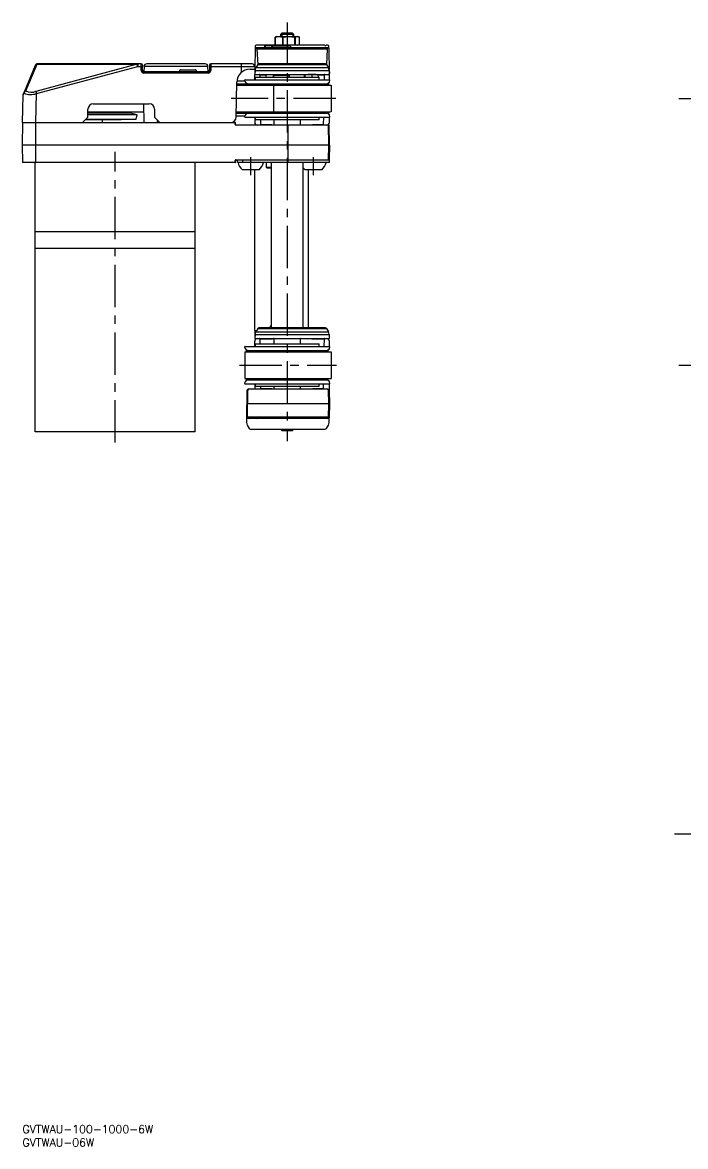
# Model space of a CAD drawing. Extents: x 0 to 1486, y -8 to 414.
# Drawn here: x 0 to 248.5, y -8 to 413.5 of the extents above; entities that cross this region are included whole.
import ezdxf

# ---------------------------------------------------------------- set-up
doc = ezdxf.new("R2010")
doc.units = 0
doc.header["$LTSCALE"] = 0.5
doc.linetypes.add('CENTER', pattern=[50.8, 31.75, -6.35, 6.35, -6.35])
for name, color, linetype in [('MSM_CENTER', 1, 'CENTER'), ('MSM_CONTINUOUS', 7, 'CONTINUOUS'), ('MSM_NARROW', 5, 'CONTINUOUS'), ('MSM_PART_NUMBER', 7, 'CONTINUOUS')]:
    doc.layers.add(name, color=color, linetype=linetype)
doc.styles.get("Standard").update_dxf_attribs({"font": 'txt.shx', "height": 3, "bigfont": 'bigfont.shx'})

msp = doc.modelspace()

# ---------------------------------------------------------------- linework, layer by layer
at = {"layer": 'MSM_CENTER'}
for p, q in [((99.23, 413.5), (99.23, 256.5)), ((117.43, 385), (78.19, 385)), ((246, 385), (1286.4, 385)), ((34.7, 256), (34.7, 365)), ((85.53, 356.25), (85.53, 363)), ((109.03, 356.25), (109.03, 363)), ((81.33, 285), (117.73, 285)), ((246, 285), (1286.4, 285)), ((244.3, 109.2), (283.7, 109.2))]:
    msp.add_line(p, q, dxfattribs=at)
at = {"layer": 'MSM_CONTINUOUS'}
for p, q in [((97.23, 409.5), (96.73, 409)), ((96.73, 409), (96.73, 408.2)), ((101.73, 409), (96.73, 409)), ((101.23, 409.5), (97.23, 409.5)), ((101.73, 409), (101.23, 409.5)), ((101.73, 408.2), (101.73, 409)), ((113.28, 405), (87.7, 405)), ((90.83, 404.2), (90.83, 405)), ((91.03, 404.2), (91.03, 404.8)), ((97.03, 404.8), (91.03, 404.8)), ((93.91, 404.75), (100.16, 404.75)), ((95.23, 408.2), (94.68, 408.04)), ((94.69, 408.04), (94.68, 408.04)), ((94.68, 405.16), (94.68, 408.04)), ((95.23, 405), (94.68, 405.16)), ((94.69, 405.16), (94.68, 405.16)), ((94.69, 408.04), (96.12, 408.2)), ((94.69, 408.04), (94.69, 405.16)), ((94.69, 405.16), (96.12, 405)), ((95.23, 408.2), (103.23, 408.2)), ((96.12, 408.2), (97.54, 408.04)), ((96.12, 405), (97.54, 405.16)), ((97.03, 404.8), (97.03, 404.75)), ((97.54, 405.16), (97.54, 408.04)), ((97.6, 408.04), (97.54, 408.04)), ((97.6, 405.16), (97.54, 405.16)), ((97.6, 408.04), (99.85, 408.2)), ((97.6, 408.04), (97.6, 405.16)), ((97.6, 405.16), (99.85, 405)), ((99.85, 408.2), (102.09, 408.04)), ((99.85, 405), (102.09, 405.16)), ((102.09, 405.16), (102.09, 408.04)), ((102.14, 408.04), (102.09, 408.04)), ((102.14, 405.16), (102.09, 405.16)), ((102.14, 408.04), (102.96, 408.2)), ((102.14, 408.04), (102.14, 405.16)), ((102.14, 405.16), (102.96, 405)), ((102.96, 408.2), (103.78, 408.04)), ((102.96, 405), (103.78, 405.16)), ((103.78, 408.04), (103.23, 408.2)), ((103.23, 405), (103.78, 405.16)), ((103.78, 405.16), (103.78, 408.04)), ((114.37, 405), (113.78, 405)), ((87.2, 404.51), (87.04, 395.51)), ((114.39, 404), (87.68, 404)), ((114.18, 403.51), (87.88, 403.51)), ((87.88, 403.51), (88.14, 397.75)), ((114.18, 403.51), (113.93, 397.75)), ((114.89, 403.51), (114.87, 404.51)), ((115.03, 395), (114.89, 403.51)), ((4.78, 397.38), (0.6, 387.35)), ((1.28, 387.85), (5.47, 397.88)), ((42.93, 397.88), (4.99, 387.68)), ((5.22, 386.82), (43.17, 397.02)), ((5.47, 397.88), (42.93, 397.88)), ((44.49, 398), (5.7, 398)), ((43.17, 398), (43.17, 397.02)), ((43.17, 397.02), (45, 397.02)), ((44.53, 395.49), (44.49, 398)), ((44.99, 397.51), (45, 397.02)), ((45.03, 395.49), (45, 397.02)), ((45.57, 397.02), (45.53, 395)), ((69.5, 397.02), (45.57, 397.02)), ((68.5, 398), (46.57, 398)), ((69.53, 395), (69.5, 397.02)), ((70.08, 397.51), (70.04, 395.49)), ((70.07, 397.02), (87.02, 397.02)), ((70.58, 398), (70.54, 395.49)), ((86.02, 398), (70.58, 398)), ((82.06, 394.81), (82.02, 398)), ((87.02, 397.02), (87.03, 396)), ((88.14, 397.75), (87.43, 396.52)), ((114.64, 396.52), (87.43, 396.52)), ((88.14, 397.75), (113.93, 397.75)), ((113.5, 398), (88.57, 398)), ((113.93, 397.75), (114.64, 396.52)), ((44.53, 395.49), (45.03, 395.49)), ((69.54, 395), (45.53, 395)), ((45.53, 395), (45.53, 394.51)), ((69.54, 394.51), (45.53, 394.51)), ((59.03, 395.49), (59.03, 395.6)), ((59.23, 395.8), (64.84, 395.8)), ((65.04, 395.49), (65.04, 395.6)), ((69.54, 394.51), (69.54, 395)), ((70.04, 395.49), (70.54, 395.49)), ((83.45, 392), (115.02, 392)), ((85.3, 396), (87.03, 396)), ((87.04, 395.51), (87.03, 395)), ((87.03, 395), (87.04, 394.49)), ((87.03, 392), (87.03, 394)), ((87.16, 395.55), (87.13, 394)), ((87.13, 394), (114.93, 394)), ((87.16, 395.55), (114.91, 395.55)), ((87.23, 393), (87.23, 392)), ((87.23, 393), (111.23, 393)), ((91.44, 393.8), (89.04, 393.8)), ((89.05, 393), (89.04, 393.8)), ((89.53, 394), (89.53, 393.8)), ((94.03, 394), (94.03, 393)), ((94.11, 393), (94.11, 393.6)), ((94.13, 393), (94.13, 393.6)), ((94.33, 393.8), (99.73, 393.8)), ((94.53, 394), (94.53, 393.8)), ((95.02, 394), (94.82, 393.8)), ((99.24, 393.8), (99.04, 394)), ((99.53, 393.8), (99.53, 394)), ((99.93, 393.6), (99.93, 393)), ((99.95, 393), (99.95, 393.6)), ((100.03, 393), (100.03, 394)), ((110.46, 393.9), (105.68, 393.9)), ((105.68, 393), (105.68, 393.9)), ((105.78, 393.9), (105.78, 393)), ((106.83, 394), (106.83, 393.9)), ((107.04, 394), (107.03, 393.99)), ((107.03, 393.99), (107.03, 393.9)), ((110.03, 393.99), (107.03, 393.99)), ((108.53, 393), (108.53, 393.9)), ((110.03, 393.99), (110.03, 394)), ((110.03, 393.9), (110.03, 393.99)), ((110.23, 393.9), (110.23, 394)), ((113.03, 393.8), (110.63, 393.8)), ((111.23, 392), (111.23, 393)), ((112.53, 394), (112.53, 393.8)), ((113.03, 393.8), (113, 392)), ((114.91, 395.55), (114.93, 394)), ((115.03, 395), (115.03, 394.49)), ((115.03, 392), (115.03, 394)), ((80.07, 377.97), (80.3, 391.09)), ((80.28, 390), (115.73, 390)), ((80.29, 390.5), (114.73, 390.5)), ((83.32, 391.5), (80.32, 391.5)), ((82.53, 390), (82.53, 390.5)), ((83.74, 390), (83.74, 390.5)), ((83.86, 390.5), (83.86, 390)), ((84.53, 390.5), (84.53, 390.51)), ((85.18, 390.5), (85.18, 390)), ((87.81, 390.5), (87.81, 390)), ((91.51, 390.5), (91.51, 390)), ((94.03, 390), (94.03, 380)), ((106.96, 390), (106.96, 390.5)), ((110.66, 390), (110.66, 390.5)), ((113.29, 390), (113.29, 390.5)), ((114.61, 390), (114.61, 390.5)), ((114.73, 390.5), (114.73, 390)), ((114.85, 391), (115.03, 391)), ((115.03, 391), (115.03, 391.25)), ((115.73, 390), (115.73, 380)), ((0.03, 376), (0.21, 386.25)), ((0.21, 386.25), (0.59, 386.99)), ((0.21, 386.25), (0.29, 386.61)), ((0.29, 386.61), (0.6, 387.35)), ((4.99, 387.68), (5.22, 386.82)), ((5.03, 376), (5.22, 386.82)), ((24.53, 378), (24.53, 381)), ((24.53, 380), (45.41, 380)), ((40.5, 379.5), (24.53, 379.5)), ((26.53, 383), (47.53, 383)), ((32.73, 379.5), (32.73, 380)), ((36.42, 379.5), (36.42, 380)), ((39.06, 379.5), (39.06, 380)), ((40.38, 379.5), (40.38, 380)), ((43, 378.83), (40.5, 379.5)), ((45.36, 383), (45.48, 376)), ((49.53, 381), (49.53, 378)), ((80.1, 380), (115.43, 380)), ((80.1, 379.5), (114.73, 379.5)), ((82.53, 379.5), (82.53, 380)), ((83.74, 379.5), (83.74, 380)), ((83.86, 380), (83.86, 379.5)), ((84.53, 379.49), (84.53, 379.5)), ((85.18, 380), (85.18, 379.5)), ((87.81, 380), (87.81, 379.5)), ((91.51, 380), (91.51, 379.5)), ((106.96, 379.5), (106.96, 380)), ((110.66, 379.5), (110.66, 380)), ((113.29, 379.5), (113.29, 380)), ((114.61, 379.5), (114.61, 380)), ((114.73, 380), (114.73, 379.5)), ((0.03, 367.5), (0.18, 376)), ((0.03, 376), (79.65, 376)), ((5.03, 361), (5.03, 376)), ((22.53, 376), (24.53, 378)), ((37, 377), (23.53, 377)), ((23.82, 377.28), (42.59, 377.28)), ((43, 378.83), (24.53, 378.83)), ((30, 376), (30, 377)), ((37, 377), (37, 377.28)), ((42.59, 377.28), (43, 378.83)), ((49.53, 378), (51.53, 376)), ((50.59, 376), (50.6, 376.93)), ((79.68, 375.2), (79.64, 376)), ((79.68, 375.2), (79.88, 375.19)), ((79.88, 375.19), (79.85, 375.81)), ((80.08, 378.5), (83.32, 378.5)), ((83.45, 378), (115.02, 378)), ((87.03, 378), (87.03, 376)), ((87.23, 378), (87.23, 377)), ((111.23, 377), (87.23, 377)), ((89.36, 375.2), (89.33, 377)), ((89.36, 375.2), (93.41, 375.2)), ((92.37, 375), (92.37, 375.2)), ((94.23, 377), (94.23, 375)), ((104.23, 375), (104.23, 377)), ((108.66, 375.2), (112.71, 375.2)), ((109.69, 375.2), (109.69, 375)), ((111.23, 377), (111.23, 378)), ((112.75, 378), (112.71, 375.2)), ((115.03, 379), (114.85, 379)), ((115.03, 378.75), (115.03, 379)), ((115.03, 376), (115.03, 378)), ((114.93, 375), (80.02, 375)), ((99.53, 361), (99.53, 375)), ((114.79, 367.5), (114.66, 375)), ((114.83, 367.5), (114.7, 375)), ((115.03, 367.5), (114.9, 375)), ((114.92, 374.11), (114.93, 375)), ((114.79, 367.5), (0.03, 367.5)), ((0.15, 361), (0.03, 367.5)), ((114.69, 362), (114.79, 367.5)), ((114.74, 362), (114.83, 367.5)), ((114.83, 367.5), (115.03, 367.5)), ((115.03, 367.5), (114.94, 362)), ((80, 361), (0, 361)), ((4.7, 260), (4.7, 361)), ((64.7, 260), (64.7, 361)), ((79.69, 361), (79.72, 361.8)), ((79.72, 361.8), (79.92, 361.81)), ((79.89, 361.19), (79.92, 361.81)), ((80.07, 362), (115.03, 362)), ((80.53, 361), (80.53, 362)), ((115.03, 361), (80.53, 361)), ((82.53, 361), (82.53, 362)), ((91.28, 361), (91.28, 359.3)), ((91.28, 359.3), (91.58, 359)), ((91.28, 359.3), (93.23, 359.3)), ((91.58, 359), (93.23, 359)), ((93.23, 361), (93.23, 299)), ((105.23, 299), (105.23, 361)), ((115.03, 361), (115.03, 362)), ((88.66, 358.25), (82.41, 358.25)), ((87.03, 298), (87.03, 358.25)), ((112.16, 358.25), (105.91, 358.25)), ((107.03, 358.25), (107.03, 299)), ((64.7, 335), (4.7, 335)), ((64.7, 328.7), (4.7, 328.7)), ((87.03, 298), (87.08, 295.49)), ((87.03, 298), (87.71, 298)), ((87.14, 295.49), (87.08, 295.49)), ((87.16, 296.55), (87.13, 295)), ((87.16, 296.55), (114.91, 296.55)), ((88.14, 298.75), (87.43, 297.52)), ((87.43, 297.52), (114.64, 297.52)), ((88.14, 298.75), (113.93, 298.75)), ((113.5, 299), (88.57, 299)), ((113.93, 298.75), (114.64, 297.52)), ((114.91, 296.55), (114.93, 295)), ((83.45, 292), (115.02, 292)), ((87.03, 292), (87.03, 294)), ((87.13, 295), (114.93, 295)), ((87.23, 293), (87.23, 292)), ((87.23, 293), (111.23, 293)), ((93.61, 294.8), (89.04, 294.8)), ((89.07, 293), (89.04, 294.8)), ((89.53, 295), (89.53, 294.8)), ((92.37, 295), (92.37, 294.8)), ((94.23, 294.8), (94.23, 293)), ((104.23, 293), (104.23, 294.8)), ((113.03, 294.8), (108.46, 294.8)), ((109.69, 295), (109.69, 294.8)), ((111.23, 292), (111.23, 293)), ((112.53, 295), (112.53, 294.8)), ((113.03, 294.8), (112.98, 292)), ((114.85, 291), (115.03, 291)), ((115.03, 292), (115.03, 294)), ((115.03, 291), (115.03, 291.25)), ((83.33, 290), (83.33, 280)), ((83.33, 290), (115.73, 290)), ((83.86, 290.5), (83.86, 290)), ((83.86, 290.5), (114.61, 290.5)), ((85.18, 290.5), (85.18, 290)), ((87.81, 290.5), (87.81, 290)), ((91.51, 290.5), (91.51, 290)), ((106.96, 290), (106.96, 290.5)), ((110.58, 290.5), (110.77, 290.68)), ((110.66, 290), (110.66, 290.5)), ((113.29, 290), (113.29, 290.5)), ((114.61, 290), (114.61, 290.5)), ((115.73, 290), (115.73, 280)), ((83.33, 280), (115.73, 280)), ((83.86, 280), (83.86, 279.5)), ((83.86, 279.5), (114.61, 279.5)), ((85.18, 280), (85.18, 279.5)), ((87.81, 280), (87.81, 279.5)), ((91.51, 280), (91.51, 279.5)), ((106.96, 279.5), (106.96, 280)), ((110.66, 279.5), (110.66, 280)), ((113.29, 279.5), (113.29, 280)), ((114.61, 279.5), (114.61, 280)), ((115.03, 279), (114.85, 279)), ((115.03, 278.75), (115.03, 279)), ((83.45, 278), (115.02, 278)), ((84.12, 275.51), (83.93, 265)), ((84.11, 265.2), (84.27, 275.51)), ((84.37, 275.51), (84.28, 270.5)), ((114.45, 276), (84.62, 276)), ((87.03, 278), (87.03, 276)), ((87.23, 278), (87.23, 277)), ((111.23, 277), (87.23, 277)), ((89.36, 276.2), (89.35, 277)), ((89.36, 276.2), (93.41, 276.2)), ((92.37, 276), (92.37, 276.2)), ((94.23, 277), (94.23, 276)), ((104.23, 276), (104.23, 277)), ((108.66, 276.2), (112.71, 276.2)), ((109.69, 276.2), (109.69, 276)), ((111.23, 277), (111.23, 278)), ((112.74, 278), (112.71, 276.2)), ((114.79, 270.5), (114.7, 275.51)), ((114.7, 275.51), (114.78, 270.5)), ((114.93, 265), (114.75, 275.51)), ((114.95, 275.51), (115.03, 270.5)), ((115.03, 276), (115.03, 278)), ((114.79, 270.5), (84.28, 270.5)), ((84.37, 265.49), (84.28, 270.5)), ((114.7, 265.49), (114.79, 270.5)), ((114.83, 270.5), (115.03, 270.5)), ((115.03, 270.5), (114.95, 265.49)), ((115.03, 266.51), (114.99, 268.25)), ((115.03, 266), (115.03, 266.51)), ((115.03, 265.49), (115.03, 266)), ((83.93, 265), (83.96, 263.45)), ((114.93, 265), (83.93, 265)), ((84.23, 262.49), (84.94, 261.25)), ((114.7, 265.49), (84.37, 265.49)), ((113.92, 261.25), (114.64, 262.49)), ((114.91, 263.45), (114.93, 265)), ((64.7, 260), (4.7, 260)), ((85.38, 261), (113.49, 261)), ((96.73, 261), (97.23, 260.5)), ((97.23, 260.5), (101.23, 260.5)), ((101.23, 260.5), (101.73, 261))]:
    msp.add_line(p, q, dxfattribs=at)
for centre, radius, start, end in [((87.7, 404.5), 0.5, 89.9997, 179), ((90.83, 404.8), 0.2, 1.0148, 89.9929), ((96.95, 401.1), 4.75, 129.7731, 142.3607), ((97.23, 404.8), 0.2, 90, 180), ((97.12, 401.1), 4.75, 37.6393, 50.2269), ((113.53, 405), 0.25, 180, 0), ((114.37, 404.5), 0.5, 1, 90), ((87.68, 403.5), 0.498, 114.5468, 179.1752), ((87.68, 403.5), 0.5, 90, 114.7216), ((87.25, 403.34), 0.657, 15.1863, 70.0524), ((91.23, 404.2), 0.397, 179.8998, 210.6779), ((90.88, 401.33), 2.87, 87.0045, 90.9957), ((91.23, 404.2), 0.2, 180.0082, 269.9929), ((114.85, 403.31), 0.695, 111.5567, 163.2053), ((114.39, 403.5), 0.5, 65.2784, 90), ((114.39, 403.5), 0.496, 0.7253, 65.5535), ((5.7, 397), 1, 90, 157.3801), ((5.55, 397.04), 0.849, 95.8834, 155.9019), ((5.72, 397.67), 0.328, 92.9308, 140.1991), ((43.18, 397.67), 0.328, 92.9308, 140.1989), ((-65.82, 367.83), 112.82, 14.9913, 15.4465), ((44.49, 397.5), 0.5, 0.9998, 90), ((46.57, 397), 1, 90, 179), ((68.5, 397), 1, 1, 90), ((70.58, 397.5), 0.5, 89.9996, 179.0006), ((86.02, 397), 1, 1.0002, 90.0001), ((89.21, 395.5), 2.05, 150.374, 178.6265), ((88.57, 397.5), 0.496, 90, 150.2927), ((113.5, 397.5), 0.496, 29.7072, 90), ((112.88, 395.51), 2.02, 1.1697, 29.8297), ((45.53, 395.51), 1, 180.9999, 270.0001), ((45.53, 395.5), 0.5, 181.0085, 269.9916), ((58.53, 395.5), 0.5, 270, 359), ((59.23, 395.6), 0.2, 90, 179), ((64.84, 395.6), 0.2, 1, 90), ((65.54, 395.5), 0.5, 181, 270), ((69.54, 395.51), 1, 269.9999, 358.9999), ((69.54, 395.5), 0.5, 270.0083, 358.9914), ((85.3, 391), 5, 90, 179), ((83.45, 391.8), 0.2, 90, 188.8499), ((88.03, 394), 1, 153.1401, 180), ((87.43, 395.49), 0.382, 177.6344, 225.1601), ((87.54, 394.5), 0.5, 181, 202.8292), ((88.84, 393.8), 0.2, 1, 90), ((92.03, 393), 1, 126.5353, 180), ((94.31, 393.6), 0.2, 89.9999, 180.0012), ((94.33, 393.6), 0.2, 90, 180), ((99.73, 393.6), 0.2, 0, 90), ((99.75, 393.6), 0.2, 359.9979, 90.001), ((110.04, 393), 0.989, 359.8516, 65.1236), ((113.23, 393.8), 0.2, 90, 179), ((114.63, 395.49), 0.395, 315.5848, 2.75), ((114.03, 394), 1, 0, 26.8599), ((114.53, 394.5), 0.5, 337.1708, 359), ((115.02, 391.8), 0.2, 351.1501, 90), ((1.69, 386.81), 1.11, 111.4916, 170.923), ((1.37, 387), 0.849, 95.8832, 155.902), ((3.32, 391.85), 4.49, 243.0434, 291.8207), ((84.73, 392), 1.5, 188.8499, 270), ((113.73, 392), 1.5, 270, 351.1501), ((1.07, 387.16), 0.508, 158.6325, 200.3577), ((3.15, 393.45), 6.95, 248.4169, 287.3433), ((26.53, 381), 2, 90, 180), ((47.53, 381), 2, 0, 90), ((84.73, 378), 1.5, 90, 171.1501), ((113.73, 378), 1.5, 8.8499, 90), ((78.07, 378), 2, 270, 359), ((79.65, 375.8), 0.2, 2.5, 90), ((80.09, 375.51), 0.516, 217.7118, 262.8931), ((80.08, 375.2), 0.2, 182.4986, 270.0014), ((83.45, 378.2), 0.2, 171.1501, 270), ((88.03, 376), 1, 180, 270), ((89.56, 375.2), 0.2, 181.0016, 269.9996), ((90.24, 375.2), 0.711, 180.1341, 196.1906), ((93.24, 375.17), 0.175, 286.1717, 9.4478), ((108.83, 375.17), 0.175, 170.5522, 253.8283), ((114.03, 376), 1, 270, 0), ((115.02, 378.2), 0.2, 270, 8.8499), ((10458088.77, -185066.62), 10459617.85, 178.98417424, 178.984204373), ((79.69, 361.2), 0.2, 270, 357.5), ((80.13, 361.49), 0.516, 97.1008, 142.2943), ((80.12, 361.8), 0.2, 89.9986, 177.5014), ((85.45, 361.9), 4.75, 190.9316, 230.2269), ((85.62, 361.9), 4.75, 309.7731, 349.0684), ((108.95, 361.9), 4.75, 218.5693, 230.2269), ((109.12, 361.9), 4.75, 309.7731, 349.0684), ((96.95, 297.1), 4.75, 141.4307, 156.1531), ((87.58, 295.5), 0.5, 180.9981, 208.5605), ((89.17, 296.52), 2.01, 150.0771, 178.9235), ((88.57, 298.5), 0.496, 89.7082, 150.2926), ((113.5, 298.5), 0.496, 29.705, 90.2942), ((112.88, 296.51), 2.02, 1.1695, 29.83), ((83.45, 291.8), 0.2, 90, 188.8499), ((84.73, 292), 1.5, 188.8499, 270), ((88.03, 294), 1, 90, 180), ((88.84, 294.8), 0.2, 1, 90), ((93.79, 294.83), 0.183, 108.4803, 187.1391), ((94.03, 294.8), 0.2, 0, 90), ((104.43, 294.8), 0.2, 90, 180), ((106.53, 294.7), 0.3, 0, 90), ((108.28, 294.83), 0.183, 352.8609, 71.5197), ((113.23, 294.8), 0.2, 90, 179), ((113.73, 292), 1.5, 270, 351.1501), ((114.03, 294), 1, 0, 90), ((115.02, 291.8), 0.2, 351.1501, 90), ((84.73, 278), 1.5, 90, 171.1501), ((83.45, 278.2), 0.2, 171.1501, 270), ((113.73, 278), 1.5, 8.8499, 90), ((115.02, 278.2), 0.2, 270, 8.8499), ((84.62, 275.5), 0.5, 90, 179), ((84.77, 275.5), 0.497, 89.662, 179.2996), ((84.87, 275.5), 0.501, 89.9492, 178.8488), ((93.23, 276.17), 0.183, 288.4821, 7.1373), ((108.84, 276.17), 0.183, 172.8627, 251.5179), ((114.2, 275.5), 0.501, 1.1067, 90.0962), ((114.24, 275.49), 0.514, 2.4849, 88.5153), ((114.44, 275.49), 0.506, 1.2843, 89.3132), ((114.03, 276), 1, 334.9484, 0), ((114.63, 266.49), 0.399, 326.7765, 2.1838), ((85.96, 263.49), 2, 181, 210), ((84.47, 265.19), 0.353, 178.1879, 211.7182), ((84.87, 265.5), 0.501, 181.1125, 270.0886), ((87.54, 265.5), 0.5, 181, 270), ((114.2, 265.5), 0.501, 269.904, 358.894), ((112.91, 263.49), 2, 330, 359), ((114.5, 265.49), 0.444, 343.1961, 359.466), ((114.53, 265.5), 0.499, 324.1241, 359.4414), ((85.38, 261.5), 0.5, 210, 270), ((113.49, 261.5), 0.5, 270, 330)]:
    msp.add_arc(centre, radius, start, end, dxfattribs=at)
at = {"layer": 'MSM_NARROW'}
for p, q in [((97.17, 409.43), (97.17, 408.2)), ((101.3, 409.43), (101.3, 408.2)), ((97.17, 261), (97.17, 260.57)), ((101.3, 261), (101.3, 260.57))]:
    msp.add_line(p, q, dxfattribs=at)

# ---------------------------------------------------------------- texts
at = {"layer": 'MSM_PART_NUMBER'}
for s, p in [('GVTWAU-100-1000-6W', (0, -3)), ('GVTWAU-06W', (0, -8))]:
    msp.add_text(s, height=3, dxfattribs=at).set_placement(p)

doc.saveas('drawing.dxf')
